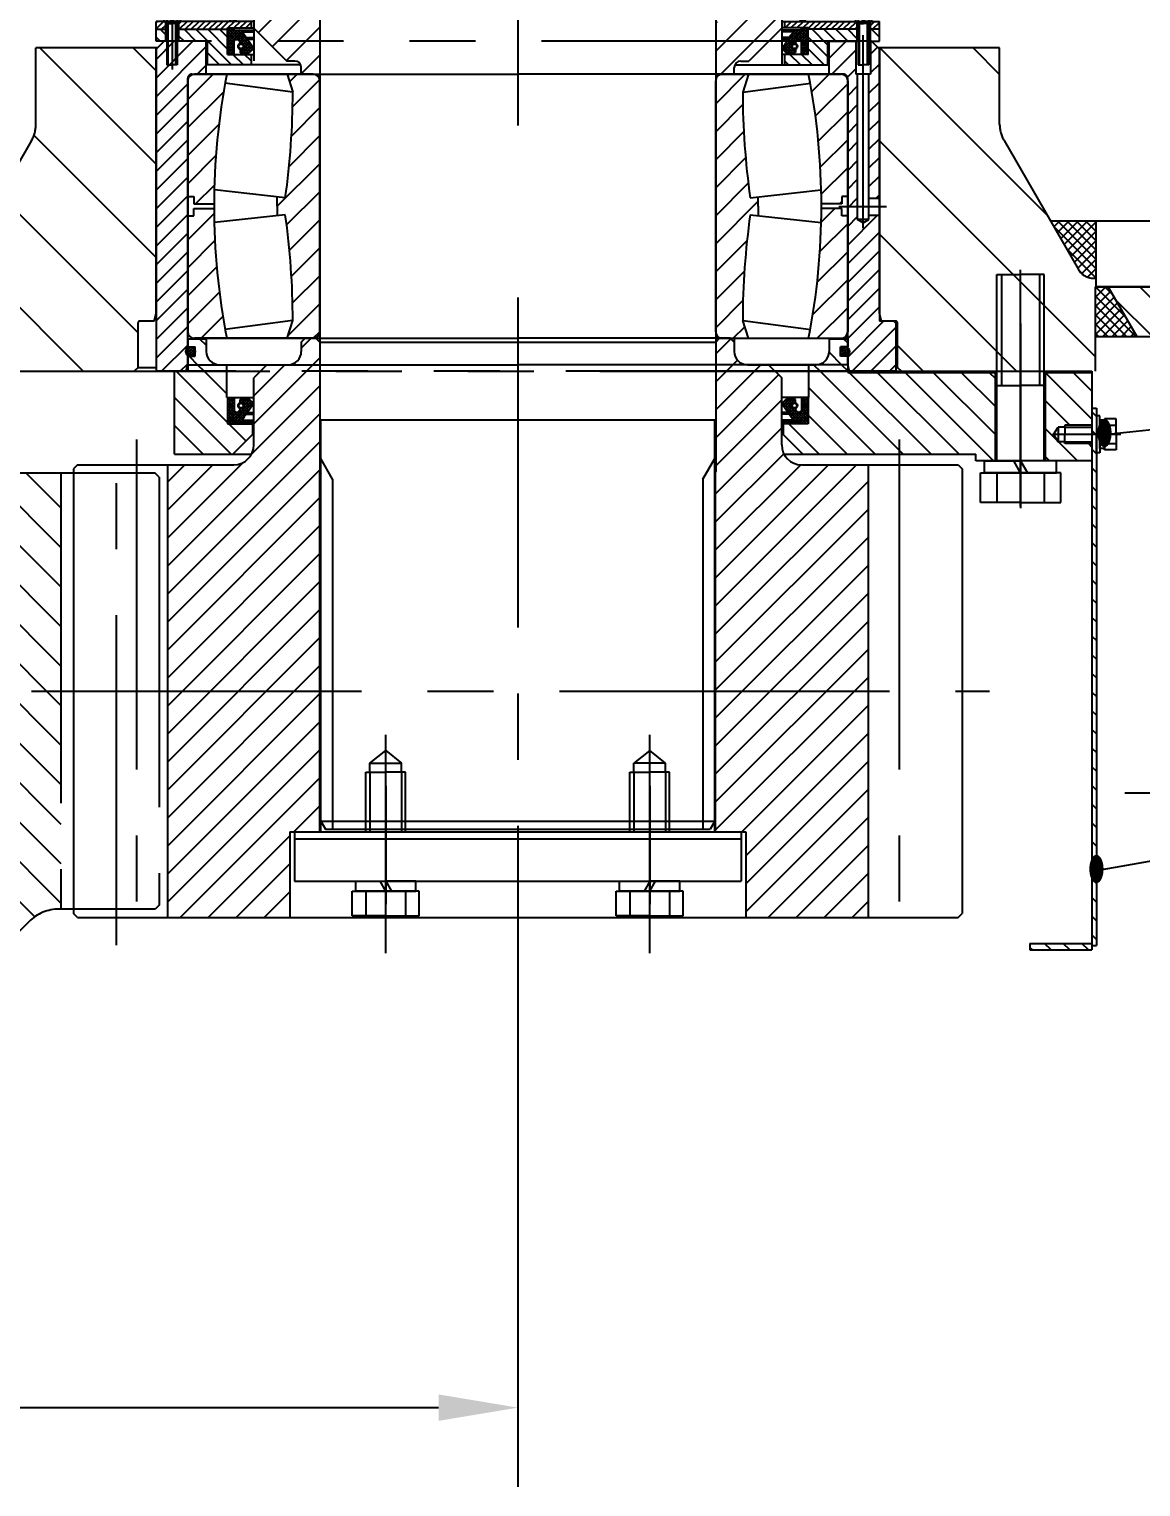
# Model space of a CAD drawing. Header units: millimetres. Extents: x 0 to 8400, y -232 to 5940.
# Drawn here: x 4165 to 5008, y 1020 to 2124 of the extents above; entities that cross this region are included whole.
import ezdxf
from ezdxf.enums import TextEntityAlignment as Align

# ---------------------------------------------------------------- set-up
doc = ezdxf.new("R2010")
doc.units = ezdxf.units.MM
doc.header["$LTSCALE"] = 200
for name, pattern in [('F', [0.75, 0.5, -0.25]), ('G', [2, 1.25, -0.25, 0.25, -0.25]), ('K', [2.5, 1.25, -0.25, 0.25, -0.25, 0.25, -0.25])]:
    doc.linetypes.add(name, pattern=pattern)
for name, color, linetype in [('01', 7, 'Continuous'), ('02', 1, 'Continuous'), ('04', 2, 'F'), ('05', 4, 'G'), ('07', 6, 'K'), ('08', 1, 'Continuous')]:
    doc.layers.add(name, color=color, linetype=linetype)
doc.styles.get("Standard").update_dxf_attribs({"font": 'isocp', "width": 0.707, "bigfont": 'intecad.shx'})
doc.dimstyles.new('INTE', dxfattribs={"dimscale": 20, "dimtxt": 3.5, "dimasz": 3, "dimexe": 3, "dimexo": 0, "dimgap": 1, "dimtad": 1, "dimdec": 3, "dimdsep": 46, "dimtxsty": 'Standard', "dimcen": 0, "dimclrd": 1, "dimclre": 1, "dimclrt": 3, "dimadec": 4, "dimazin": 0, "dimtfac": 1, "dimtdec": 3, "dimtmove": 0, "dimatfit": 0, "dimfxl": 0, "dimarcsym": 0})
pattern_1 = [(135, (9123.516, 866.616), (-4.490128, -4.490128), [])]
pattern_2 = [(45, (-875.2644, -2295.2277), (-1.06066017, 1.06066017), []), (135, (-875.2644, -2295.2277), (-1.06066017, -1.06066017), [])]

# ---------------------------------------------------------------- blocks, each defined once
blk = doc.blocks.new('*D104')
at = {"layer": '08', "color": 1, "lineweight": -2}
for p, q in [((4535.6, 1411.3), (4535.6, 1020.3)), ((1647.6, 1246.9), (1647.6, 1020.3)), ((1707.6, 1080.3), (4475.6, 1080.3))]:
    blk.add_line(p, q, dxfattribs=at)
at = {"layer": '08', "color": 1}
for points in [[(1707.6, 1090.3), (1707.6, 1070.3), (1647.6, 1080.3)], [(4475.6, 1090.3), (4475.6, 1070.3), (4535.6, 1080.3)]]:
    blk.add_solid(points, dxfattribs=at)
at = {"layer": 'Defpoints', "color": 0}
for p in [(4535.6, 1411.3), (1647.6, 1246.9), (4535.6, 1080.3)]:
    blk.add_point(p, dxfattribs=at)
at = {"layer": '08', "color": 3, "insert": (3091.6, 1135.3), "char_height": 70, "attachment_point": 5}
blk.add_mtext('2888', dxfattribs=at)
blk = doc.blocks.new('*U99')
at = {"layer": '01'}
for p, q in [((-6.1, 2.1), (-6.1, 0)), ((0, 2.1), (-6.1, 2.1)), ((-6.1, 0), (0, 0)), ((0, 0), (-1.2, 2.1)), ((0, 2.1), (1.2, 0)), ((0, 2.1), (6.1, 2.1)), ((6.1, 0), (0, 0)), ((6.1, 2.1), (6.1, 0))]:
    blk.add_line(p, q, dxfattribs=at)
at = {"layer": '05'}
blk.add_line((0, 4.2), (0, -2.1), dxfattribs=at)
blk = doc.blocks.new('trtt')
at = {"layer": '02', "linetype": 'Continuous'}
h = blk.add_hatch(dxfattribs=at)
h.set_pattern_fill('ANGLE', color=1, scale=0.5, angle=90, style=0)
h.set_pattern_definition([(90, (9123.5158, 866.6157), (-3.4925, 2e-16), [2.54, -0.9525]), (180, (9123.5158, 866.6157), (-4e-16, -3.4925), [2.54, -0.9525])])
h.paths.add_polyline_path([(6947.6, 2184.4), (6940.5, 2177.7), (6942.3, 2176.5), (6958.9, 2184.5), (6958.9, 2196.5), (6956.9, 2196.5), (6941.4, 2196.5), (6941.4, 2189.8), (6945.7, 2189.5, -0.655585)])
h.paths.add_polyline_path([(7358.9, 2184.5), (7375.5, 2176.5), (7377.2, 2177.7), (7370.2, 2184.4, -0.655585), (7372, 2189.5), (7376.3, 2189.8), (7376.3, 2196.5), (7358.9, 2196.5)])
h = blk.add_hatch(dxfattribs=at)
h.set_pattern_fill('LINE', color=1, angle=225, style=0)
h.set_pattern_definition([(225, (9123.5158, 866.6157), (2.245064, -2.245064), [])])
h.paths.add_polyline_path([(7360.9, 2176.5), (7360.9, 2171.5), (7378.9, 2171.5), (7378.9, 2170.5), (7415.9, 2170.5), (7415.9, 2176.5)])
h.paths.add_polyline_path([(7425.9, 2176.5), (7425.9, 2170.5), (7432.9, 2170.5), (7432.9, 2176.5)])
h.paths.add_polyline_path([(6938.9, 2170.5), (6938.9, 2171.5), (6956.9, 2171.5), (6956.9, 2176.5), (6901.9, 2176.5), (6901.9, 2170.5)])
h.paths.add_polyline_path([(6891.9, 2170.5), (6891.9, 2176.5), (6890.7, 2176.5), (6884.9, 2176.5), (6884.9, 2170.5)])
h = blk.add_hatch(dxfattribs=at)
h.set_pattern_fill('LINE', color=1, scale=2, angle=135, style=0)
h.set_pattern_definition(pattern_1)
h.paths.add_polyline_path([(6923.9, 2161.5), (6923.9, 2143.5), (6956.9, 2143.5), (6956.9, 2151.5), (6938.9, 2151.5), (6938.9, 2168.4), (6938, 2170.5), (6901.9, 2170.5), (6901.9, 2161.5)])
h.paths.add_polyline_path([(6884.9, 2170.5), (6884.9, 2161.5), (6891.9, 2161.5), (6891.9, 2170.5)])
h.paths.add_polyline_path([(6947.7, 2156.4), (6947.7, 2165.9), (6935.4, 2165.9), (6935.4, 2156.4)], flags=25)
h = blk.add_hatch(dxfattribs=at)
h.set_pattern_fill('_USER', color=1, scale=1.5, angle=45, style=0, double=1, pattern_type=0)
h.set_pattern_definition([(315, (1748.0133, 6292.1309), (-1.06066017, -1.06066017), []), (225, (1748.0133, 6292.1309), (-1.06066017, 1.06066017), [])])
h.paths.add_polyline_path([(6944, 2161.6), (6944, 2151.5), (6938.9, 2151.5), (6938.9, 2171.5), (6944, 2171.5), (6944, 2169.9), (6948.1, 2169.9, -0.267083), (6949.8, 2168.9), (6950.3, 2168.2), (6951.7, 2166.2), (6954.6, 2162.1), (6958.9, 2156), (6955.6, 2153), (6948.5, 2153), (6948.5, 2155.5, 0.508163), (6951.4, 2157.6, 0.500041), (6948.5, 2159.8, 0.748452)])
h = blk.add_hatch(dxfattribs=at)
h.set_pattern_fill('_USER', color=1, scale=1.5, angle=45, style=0, double=1, pattern_type=0)
h.set_pattern_definition([(225, (12569.7382, 6292.1309), (1.06066017, -1.06066017), []), (315, (12569.7382, 6292.1309), (1.06066017, 1.06066017), [])])
h.paths.add_polyline_path([(7373.8, 2161.6), (7373.8, 2151.5), (7378.9, 2151.5), (7378.9, 2171.5), (7373.8, 2171.5), (7373.8, 2169.9), (7369.6, 2169.9, 0.267083), (7367.9, 2168.9), (7367.5, 2168.2), (7366.1, 2166.2), (7363.2, 2162.1), (7358.9, 2156), (7362.1, 2153), (7369.3, 2153), (7369.3, 2155.5, -0.508163), (7366.4, 2157.6, -0.500041), (7369.2, 2159.8, -0.748452)])
h = blk.add_hatch(dxfattribs=at)
h.set_pattern_fill('LINE', color=1, scale=2, angle=135, style=0)
h.set_pattern_definition(pattern_1)
h.paths.add_polyline_path([(7378.9, 2170.5), (7378.9, 2151.5), (7360.9, 2151.5), (7360.9, 2143.5), (7393.9, 2143.5), (7393.9, 2161.5), (7415.9, 2161.5), (7415.9, 2170.5)])
h.paths.add_polyline_path([(7432.9, 2170.5), (7425.9, 2170.5), (7425.9, 2161.5), (7432.9, 2161.5)])
h.paths.add_polyline_path([(7438.6, 2157), (7438.6, 2166.5), (7426.3, 2166.5), (7426.3, 2157)], flags=9)
at = {"layer": '01', "color": 7, "linetype": 'Continuous'}
for p, q in [((6941.4, 2196.5), (6958.9, 2196.5)), ((6958.9, 2196.5), (6958.9, 2146.5)), ((7358.9, 2196.5), (7358.9, 2143.5)), ((7376.3, 2196.5), (7358.9, 2196.5)), ((6956.9, 2176.5), (6956.9, 2171.5)), ((7360.9, 2176.5), (7360.9, 2171.5)), ((6956.9, 2151.5), (6956.9, 2143.5)), ((7360.9, 2151.5), (7360.9, 2143.5))]:
    blk.add_line(p, q, dxfattribs=at)
at = {"layer": '01'}
for p, q in [((6941.4, 2196.5), (6941.4, 2189.8)), ((6941.4, 2189.8), (6945.7, 2189.5)), ((6958.9, 2196.5), (6956.9, 2196.5)), ((7358.9, 2196.5), (7360.9, 2196.5)), ((7376.3, 2189.8), (7372, 2189.5)), ((7376.3, 2196.5), (7376.3, 2189.8)), ((6958.9, 2176.5), (6884.9, 2176.5)), ((6884.9, 2161.5), (6884.9, 2176.5)), ((6889.7, 2183.9), (6889.7, 2178.6)), ((6896.9, 2183.9), (6889.7, 2183.9)), ((6889.7, 2178.6), (6896.9, 2178.6)), ((6891.9, 2176.5), (6891.9, 2161.5)), ((6892.9, 2178.6), (6892.9, 2183.9)), ((6892.9, 2178.6), (6892.9, 2143.6)), ((6896.9, 2183.9), (6904.1, 2183.9)), ((6904.1, 2178.6), (6896.9, 2178.6)), ((6900.9, 2178.6), (6900.9, 2183.9)), ((6900.9, 2178.6), (6900.9, 2143.6)), ((6901.9, 2176.5), (6901.9, 2161.5)), ((6904.1, 2183.9), (6904.1, 2178.6)), ((6940.5, 2177.7), (6947.6, 2184.4)), ((6942.3, 2176.5), (6940.5, 2177.7)), ((6942.3, 2176.5), (6958.9, 2184.5)), ((7375.5, 2176.5), (7358.9, 2184.5)), ((7358.9, 2176.5), (7432.9, 2176.5)), ((7358.9, 2176.5), (7432.9, 2176.5)), ((7377.2, 2177.7), (7370.2, 2184.4)), ((7375.5, 2176.5), (7377.2, 2177.7)), ((7420.9, 2183.9), (7413.7, 2183.9)), ((7413.7, 2183.9), (7413.7, 2178.6)), ((7420.9, 2183.9), (7413.7, 2183.9)), ((7413.7, 2183.9), (7413.7, 2178.6)), ((7413.7, 2178.6), (7420.9, 2178.6)), ((7413.7, 2178.6), (7420.9, 2178.6)), ((7415.9, 2176.5), (7415.9, 2161.5)), ((7416.9, 2178.6), (7416.9, 2183.9)), ((7416.9, 2178.6), (7416.9, 2183.9)), ((7416.9, 2178.6), (7416.9, 2143.6)), ((7420.9, 2183.9), (7428.1, 2183.9)), ((7428.1, 2178.6), (7420.9, 2178.6)), ((7424.9, 2178.6), (7424.9, 2183.9)), ((7424.9, 2178.6), (7424.9, 2183.9)), ((7424.9, 2178.6), (7424.9, 2143.6)), ((7425.9, 2176.5), (7425.9, 2161.5)), ((7428.1, 2183.9), (7428.1, 2178.6)), ((7432.9, 2161.5), (7432.9, 2176.5)), ((6884.9, 2170.5), (6892.9, 2170.5)), ((6892.9, 2174.8), (6896.9, 2174.8)), ((6900.9, 2174.8), (6896.9, 2174.8)), ((6900.9, 2170.5), (6938.9, 2170.5)), ((6938.9, 2151.5), (6938.9, 2171.5)), ((6938.9, 2171.5), (6958.9, 2171.5)), ((6944, 2169.9), (6944, 2171.5)), ((6944, 2169.9), (6958.9, 2169.9)), ((6950.3, 2168.2), (6949.8, 2168.9)), ((6950.1, 2168.6), (6958.9, 2168.6)), ((6951.7, 2166.2), (6950.3, 2168.2)), ((6954.6, 2162.1), (6951.7, 2166.2)), ((6953.1, 2164.2), (6958.9, 2164.2)), ((7378.9, 2171.5), (7358.9, 2171.5)), ((7373.8, 2169.9), (7358.9, 2169.9)), ((7367.7, 2168.6), (7358.9, 2168.6)), ((7364.6, 2164.2), (7358.9, 2164.2)), ((7363.2, 2162.1), (7366.1, 2166.2)), ((7366.1, 2166.2), (7367.5, 2168.2)), ((7367.5, 2168.2), (7367.9, 2168.9)), ((7373.8, 2169.9), (7373.8, 2171.5)), ((7378.9, 2151.5), (7378.9, 2171.5)), ((7416.9, 2170.5), (7378.9, 2170.5)), ((7416.9, 2174.8), (7420.9, 2174.8)), ((7424.9, 2174.8), (7420.9, 2174.8)), ((7432.9, 2170.5), (7424.9, 2170.5)), ((6892.9, 2161.5), (6884.9, 2161.5)), ((6923.9, 2161.5), (6900.9, 2161.5)), ((6923.9, 2143.5), (6923.9, 2161.5)), ((6944, 2151.5), (6944, 2161.6)), ((6948.5, 2155.5), (6948.5, 2153)), ((6954, 2162.9), (6958.9, 2162.9)), ((6958.9, 2156), (6954.6, 2162.1)), ((6958.9, 2156), (6955.6, 2153)), ((7363.7, 2162.9), (7358.9, 2162.9)), ((7358.9, 2156), (7363.2, 2162.1)), ((7358.9, 2156), (7362.1, 2153)), ((7369.3, 2155.5), (7369.3, 2153)), ((7373.8, 2151.5), (7373.8, 2161.6)), ((7393.9, 2143.5), (7393.9, 2161.5)), ((7393.9, 2161.5), (7416.9, 2161.5)), ((7424.9, 2161.5), (7432.9, 2161.5)), ((6892.9, 2143.6), (6896.9, 2143.6)), ((6900.9, 2143.6), (6896.9, 2143.6)), ((6994.5, 2143.5), (6923.9, 2143.5)), ((6938.9, 2151.5), (6958.9, 2151.5)), ((6948.5, 2153), (6955.6, 2153)), ((7323.3, 2143.5), (7393.9, 2143.5)), ((7378.9, 2151.5), (7358.9, 2151.5)), ((7369.3, 2153), (7362.1, 2153)), ((7416.9, 2143.6), (7420.9, 2143.6)), ((7424.9, 2143.6), (7420.9, 2143.6))]:
    blk.add_line(p, q, dxfattribs=at)
for centre in [(6949.2, 2157.6), (7368.6, 2157.6)]:
    blk.add_circle(centre, 2.22, dxfattribs=at)
for centre, radius, start, end in [((6945.5, 2186.5), 3, 313.3574, 86.3505), ((7372.2, 2186.5), 3, 93.6495, 226.6426), ((6948.1, 2167.9), 2, 30.1853, 90), ((7369.6, 2167.9), 2, 90, 149.8147), ((6946, 2160), 2.57, 354.7223, 141.9747), ((7371.8, 2160), 2.57, 38.0253, 185.2777)]:
    blk.add_arc(centre, radius, start, end, dxfattribs=at)
at = {"layer": '02'}
for p, q in [((6893.9, 2143.6), (6893.9, 2174.8)), ((6899.9, 2143.6), (6899.9, 2174.8)), ((7417.9, 2143.6), (7417.9, 2174.8)), ((7423.9, 2143.6), (7423.9, 2174.8))]:
    blk.add_line(p, q, dxfattribs=at)
at = {"layer": '02', "color": 1, "linetype": 'Continuous'}
for centre in [(6949.2, 2157.6), (7368.6, 2157.6)]:
    blk.add_circle(centre, 1.72, dxfattribs=at)
at = {"layer": '05'}
blk.add_line((6896.9, 2186.9), (6896.9, 2140), dxfattribs=at)
at = {"layer": '07', "color": 6, "linetype": 'K'}
for p, q in [((6885.9, 2156.5), (6793.8, 2156.5)), ((6884.9, 2155.5), (6890.9, 2161.5)), ((6884.9, 1955.5), (6884.9, 2156.5)), ((6884.9, 2155.5), (6884.9, 1911.5)), ((7405.9, 2136.5), (7158.9, 2136.5))]:
    blk.add_line(p, q, dxfattribs=at)
at = {"layer": '07'}
blk.add_line((6900.9, 2161.5), (6892.9, 2161.5), dxfattribs=at)
at = {"layer": '01'}
blk.add_blockref('*U99', (6896.9, 2176.5), dxfattribs=at)
at = {"layer": '01', "xscale": -1}
blk.add_blockref('*U99', (7420.9, 2176.5), dxfattribs=at)
blk.add_blockref('*U99', (7420.9, 2176.5), dxfattribs=at)
blk = doc.blocks.new('*U93')
at = {"layer": '01'}
for p, q in [((-22.8, 7.5), (-22.8, 0)), ((0, 7.5), (-22.8, 7.5)), ((-22.8, 0), (0, 0)), ((0, 0), (-4.3, 7.5)), ((0, 7.5), (4.3, 0)), ((0, 7.5), (22.8, 7.5)), ((22.8, 0), (0, 0)), ((22.8, 7.5), (22.8, 0))]:
    blk.add_line(p, q, dxfattribs=at)
at = {"layer": '05'}
blk.add_line((0, 9.6), (0, -2.1), dxfattribs=at)

msp = doc.modelspace()

# ---------------------------------------------------------------- hatches: boundary and pattern name
at = {"layer": '02', "linetype": 'Continuous'}
h = msp.add_hatch(dxfattribs=at)
h.set_pattern_fill('_USER', color=1, scale=15, angle=45, style=0, pattern_type=0)
h.set_pattern_definition([(45, (-2762.606, -1670.625), (-10.606602, 10.606602), [])])
h.paths.add_polyline_path([(4376.5981, 2203.3732), (4369.1099, 2260.2517), (4335.5981, 2260.2517), (4335.5981, 2125.2518), (4345.5981, 2115.2518), (4385.5981, 2115.2518), (4385.5981, 2130.2518), (4382.5981, 2130.2518, -0.414213562), (4376.5981, 2136.2518)])
h.paths.add_polyline_path([(4385.5981, 2115.2518), (4345.5981, 2115.2518), (4360.5981, 2100.2518), (4366.5981, 2100.2518, -0.414213562), (4371.5981, 2095.2518), (4371.5981, 2090.2518), (4385.5981, 2090.2518)])
h.paths.add_polyline_path([(4725.5981, 2115.2518), (4685.5981, 2115.2518), (4685.5981, 2090.2518), (4699.5981, 2090.2518), (4699.5981, 2095.2518, -0.414213562), (4704.5981, 2100.2518), (4710.5981, 2100.2518)])
h.paths.add_polyline_path([(4685.5981, 2115.2518), (4725.5981, 2115.2518), (4735.5981, 2125.2518), (4735.5981, 2260.2517), (4702.0863, 2260.2517), (4694.5981, 2203.3732), (4694.5981, 2136.2518, -0.414213562), (4688.5981, 2130.2518), (4685.5981, 2130.2518)])
h = msp.add_hatch(dxfattribs=at)
h.set_pattern_fill('_USER', color=1, scale=15, angle=405, style=0, pattern_type=0)
h.set_pattern_definition([(45, (8948.937, -4254.093), (-10.606602, 10.606602), [])])
h.paths.add_polyline_path([(4315.2078, 2090.2518), (4285.5981, 2090.2518), (4285.5981, 1997.579), (4290.0753, 1997.579), (4290.0753, 1992.0283), (4292.3809, 1992.0283), (4305.4834, 1992.0283, -0.04772597)])
h.paths.add_polyline_path([(4285.5981, 1890.2518), (4315.2078, 1890.2518, -0.04772597), (4305.4834, 1988.4753), (4292.3809, 1988.4753), (4290.0753, 1988.4753), (4290.0753, 1982.9246), (4285.5981, 1982.9246)])
h.paths.add_polyline_path([(4385.5981, 1990.2518), (4353.3273, 1990.2518), (4353.3273, 1983.1597), (4359.4792, 1983.8445, -0.0339886), (4365.155, 1903.8388), (4360.8529, 1890.2518), (4385.5981, 1890.2518)])
h.paths.add_polyline_path([(4359.4792, 1996.659), (4353.3273, 1997.3439), (4353.3273, 1990.2518), (4385.5981, 1990.2518), (4385.5981, 2090.2518), (4360.8529, 2090.2518), (4365.155, 2076.6648, -0.0339886)])
h.paths.add_polyline_path([(4685.5981, 1990.2518), (4717.8689, 1990.2518), (4717.8689, 1997.3439), (4711.7169, 1996.659, -0.0339886), (4706.0411, 2076.6648), (4710.3433, 2090.2518), (4685.5981, 2090.2518)])
h.paths.add_polyline_path([(4685.5981, 1890.2518), (4710.3433, 1890.2518), (4706.0411, 1903.8388, -0.0339886), (4711.7169, 1983.8445), (4717.8689, 1983.1597), (4717.8689, 1990.2518), (4685.5981, 1990.2518)])
h.paths.add_polyline_path([(4755.9884, 1890.2518), (4785.5981, 1890.2518), (4785.5981, 1982.9246), (4781.1209, 1982.9246), (4781.1209, 1988.4753), (4765.7127, 1988.4753, -0.04772597)])
h.paths.add_polyline_path([(4765.7127, 1992.0283), (4781.1209, 1992.0283), (4781.1209, 1997.579), (4785.5981, 1997.579), (4785.5981, 2090.2518), (4755.9884, 2090.2518, -0.04772597)])
h = msp.add_hatch(dxfattribs=at)
h.set_pattern_fill('_USER', color=1, scale=15, angle=45, style=0, pattern_type=0)
h.set_pattern_definition([(45, (214.814, -2295.228), (-10.6066, 10.6066), [])])
h.paths.add_polyline_path([(4385.6871, 1788.6721, -0.0611236), (4385.5981, 1789.3975), (4385.5981, 1887.2518), (4382.5981, 1890.2518), (4374.5981, 1890.2518), (4371.5981, 1887.2518), (4371.5981, 1880.2518, -0.414213562), (4361.5981, 1870.2518), (4345.5981, 1870.2518), (4335.5981, 1860.2518), (4335.5981, 1809.4518, -0.414213562), (4320.5981, 1794.4518), (4270.1734, 1794.4518), (4270.1734, 1451.5518), (4362.8731, 1451.5518), (4362.8731, 1516.5518), (4385.6871, 1516.5518)])
h.paths.add_polyline_path([(4685.5091, 1516.5518), (4708.3231, 1516.5518), (4708.3231, 1451.5518), (4801.0228, 1451.5518), (4801.0228, 1794.4518), (4750.5981, 1794.4518, -0.414213562), (4735.5981, 1809.4518), (4735.5981, 1860.2518), (4725.5981, 1870.2518), (4709.5981, 1870.2518, -0.414213562), (4699.5981, 1880.2518), (4699.5981, 1887.2518), (4696.5981, 1890.2518), (4688.5981, 1890.2518), (4685.5981, 1887.2518), (4685.5981, 1789.3975, -0.0611236), (4685.5091, 1788.6721)])
h = msp.add_hatch(dxfattribs=at)
h.set_pattern_fill('_USER', color=1, scale=1.5, angle=45, style=0, double=1, pattern_type=0)
h.set_pattern_definition(pattern_2)
h.paths.add_polyline_path([(4785.5981, 1883.1241, 0.605919182), (4780.0981, 1880.2518, 0.605919182), (4785.5981, 1877.3795)])
h.paths.add_polyline_path([(4785.5981, 1877.3795, 0.245392684), (4787.0981, 1880.2518, 0.245392684), (4785.5981, 1883.1241)])
edge = h.paths.add_edge_path()
edge.add_arc((4287.5981, 1880.2518), 3.5, 0, 360)
h = msp.add_hatch(dxfattribs=at)
h.set_pattern_fill('_USER', color=1, scale=1.5, angle=45, style=0, double=1, pattern_type=0)
h.set_pattern_definition(pattern_2)
h.paths.add_polyline_path([(4320.6776, 1835.3186), (4320.6776, 1845.4518), (4315.5981, 1845.4518), (4315.5981, 1825.4518), (4320.6776, 1825.4518), (4320.6776, 1826.9646), (4324.8294, 1826.9646, 0.267082917), (4326.5582, 1827.959), (4327.0039, 1828.7252), (4328.3768, 1830.6683), (4331.2819, 1834.7796), (4335.5981, 1840.8879), (4332.3603, 1843.9389), (4325.2134, 1843.9389), (4325.2134, 1841.3841, -0.5081633), (4328.1088, 1839.271, -0.500040627), (4325.2684, 1837.141, -0.748452071)])
h = msp.add_hatch(dxfattribs=at)
h.set_pattern_fill('_USER', color=1, scale=1.5, angle=45, style=0, double=1, pattern_type=0)
h.set_pattern_definition([(135, (9946.4605, -2295.2277), (1.06066017, 1.06066017), []), (45, (9946.4605, -2295.2277), (1.06066017, -1.06066017), [])])
h.paths.add_polyline_path([(4745.9278, 1837.141, -0.500040627), (4743.0874, 1839.271, -0.5081633), (4745.9827, 1841.3841), (4745.9827, 1843.9389), (4738.8358, 1843.9389), (4735.5981, 1840.8879), (4739.9142, 1834.7796), (4742.8193, 1830.6683), (4744.1923, 1828.7252), (4744.638, 1827.959, 0.267082917), (4746.3668, 1826.9646), (4750.5186, 1826.9646), (4750.5186, 1825.4518), (4755.5981, 1825.4518), (4755.5981, 1845.4518), (4750.5186, 1845.4518), (4750.5186, 1835.3186, -0.748452071)])
h = msp.add_hatch(dxfattribs=at)
h.set_pattern_fill('_USER', color=1, scale=10, angle=315, style=0, pattern_type=0)
h.set_pattern_definition([(315, (-189.407, 262.794), (7.071068, 7.071068), [])])
h.paths.add_polyline_path([(4974.0981, 1817.4518), (4970.5981, 1817.4518), (4970.5981, 1797.4518), (4970.5981, 1430.4518), (4974.0981, 1430.4518)])
h.paths.add_polyline_path([(4970.5981, 1431.9518), (4923.5981, 1431.9518), (4923.5981, 1426.9518), (4970.5981, 1426.9518)])
h.paths.add_polyline_path([(4974.0981, 1831.4518), (4974.0981, 1837.4518), (4970.5981, 1837.4518), (4970.5981, 1817.4518), (4974.0981, 1817.4518)])
at = {"layer": '07', "linetype": 'K'}
h = msp.add_hatch(dxfattribs=at)
h.set_pattern_fill('_USER', color=6, scale=50, angle=315, style=0, pattern_type=0)
h.set_pattern_definition([(315, (-5629.55, -3855.247), (35.35534, 35.35534), [])])
h.paths.add_polyline_path([(4261.5981, 2110.2518), (4170.4731, 2110.2518), (4170.4731, 2052.4505, -0.131652498), (4167.1237, 2039.9505), (4110.7173, 1942.2518, -0.267949192), (4099.459, 1935.7518), (4097.5981, 1935.7518), (4097.5981, 1929.2518), (4097.8481, 1929.2518), (4097.8481, 1865.2518), (4244.9031, 1865.2518), (4247.9031, 1868.2518), (4247.9031, 1903.2518), (4259.9904, 1903.2518), (4261.5981, 1909.2518)])
h.paths.add_polyline_path([(4809.5981, 1909.2518), (4811.2058, 1903.2518), (4823.2931, 1903.2518), (4823.2931, 1868.2518), (4826.2931, 1865.2518), (4973.3481, 1865.2518), (4973.3481, 1929.2518), (4973.5981, 1929.2518), (4973.5981, 1935.7518), (4971.7372, 1935.7518, -0.267949192), (4960.4788, 1942.2518), (4904.0724, 2039.9505, -0.131652498), (4900.7231, 2052.4505), (4900.7231, 2110.2518), (4809.5981, 2110.2518)])
h = msp.add_hatch(dxfattribs=at)
h.set_pattern_fill('_USER', color=6, scale=10, angle=135, style=0, pattern_type=0)
h.set_pattern_definition([(45, (4184.699, 780.122), (7.07107, -7.07107), [])])
h.paths.add_polyline_path([(4785.5981, 1989.7518), (4793.0981, 1989.7518), (4793.0981, 1980.2518), (4797.3481, 1977.621), (4801.5981, 1980.2518), (4801.5981, 1983.2518), (4809.5981, 1983.2518), (4809.5981, 1903.2518), (4820.5981, 1903.2518), (4822.0981, 1901.7518), (4822.0981, 1865.2518), (4786.9378, 1865.2518), (4785.5981, 1870.2518)])
h.paths.add_polyline_path([(4801.5981, 2090.2518), (4802.8481, 2090.2518), (4802.8481, 2115.2518), (4803.5981, 2115.2518), (4809.5981, 2109.2518), (4809.5981, 1996.2518), (4801.5981, 1996.2518)])
h.paths.add_polyline_path([(4785.5981, 2087.2518, 0.414213562), (4782.5981, 2090.2518), (4771.5981, 2090.2518), (4771.5981, 2115.2518), (4791.8481, 2115.2518), (4791.8481, 2090.2518), (4793.0981, 2090.2518), (4793.0981, 1989.7518), (4785.5981, 1989.7518)])
h.paths.add_polyline_path([(4285.5981, 2087.2518), (4285.5981, 1870.2518), (4284.2583, 1865.2518), (4261.5981, 1865.2518), (4261.5981, 2109.2518), (4267.5981, 2115.2518), (4299.5981, 2115.2518), (4299.5981, 2090.2518), (4288.5981, 2090.2518, 0.414213562)])
h = msp.add_hatch(dxfattribs=at)
h.set_pattern_fill('_USER', color=6, scale=5, angle=45, style=0, double=1, pattern_type=0)
h.set_pattern_definition([(135, (8908.791, -549.57), (3.535534, 3.535534), []), (45, (8908.791, -549.57), (3.535534, -3.535534), [])])
h.paths.add_polyline_path([(4097.5981, 1979.2518), (4132.0793, 1979.2518), (4110.7173, 1942.2518, -0.267949192), (4099.459, 1935.7518), (4097.5981, 1935.7518)])
h.paths.add_polyline_path([(4973.5981, 1935.7518), (4971.7372, 1935.7518, -0.267949192), (4960.4788, 1942.2518), (4939.1169, 1979.2518), (4973.5981, 1979.2518)])
h = msp.add_hatch(dxfattribs=at)
h.set_pattern_fill('_USER', color=6, scale=20, angle=45, style=0, pattern_type=0)
h.set_pattern_definition([(135, (8924.745, -3855.247), (14.142136, 14.142136), [])])
h.paths.add_polyline_path([(5208.5981, 1929.2518), (5208.5981, 1910.2518), (5151.5981, 1891.2518), (5129.1981, 1891.2518), (5129.1981, 1929.2518)])
h.paths.add_polyline_path([(5027.5981, 1929.2518), (5027.5981, 1891.2518), (5005.0374, 1891.2518), (4983.0981, 1929.2518)])
h.paths.add_polyline_path([(4041.5981, 1929.2518), (4088.0981, 1929.2518), (4066.1588, 1891.2518), (4051.7802, 1891.2518)])
h = msp.add_hatch(dxfattribs=at)
h.set_pattern_fill('_USER', color=6, scale=5, angle=315, style=0, double=1, pattern_type=0)
h.set_pattern_definition([(225, (8908.791, -549.57), (-3.535534, 3.535534), []), (135, (8908.791, -549.57), (3.535534, 3.535534), [])])
h.paths.add_polyline_path([(5005.0374, 1891.2518), (4973.3481, 1891.2518), (4973.3481, 1929.2518), (4983.0981, 1929.2518)])
h.paths.add_polyline_path([(4088.0981, 1929.2518), (4097.8481, 1929.2518), (4097.8481, 1891.2518), (4066.1588, 1891.2518)])
h = msp.add_hatch(dxfattribs=at)
h.set_pattern_fill('LINE', color=6, scale=6.666667, angle=45, style=0)
h.set_pattern_definition([(135, (9495.085, 646.844), (14.96709, 14.96709), [])])
h.paths.add_polyline_path([(4079.5981, 1782.1018), (4085.5981, 1788.1018), (4189.4271, 1788.1018), (4189.4271, 1457.9018), (4188.0029, 1457.9018, 0.198912367), (4165.3755, 1448.5292), (4145.9707, 1429.1244), (4136.5981, 1419.7518), (4136.5981, 1406.497), (4136.5981, 1400.7518), (4060.5981, 1400.7518), (4060.5981, 1527.7518), (4074.2981, 1527.7518, 0.414213562), (4075.0981, 1528.5518), (4075.0981, 1562.4387, 0.134998795), (4079.5981, 1578.8018)])
h.paths.add_polyline_path([(3933.5981, 1502.7518), (3938.3706, 1535.6672, -0.372641868), (3951.2361, 1546.8018), (3970.0981, 1546.8018), (3970.0981, 1528.5518, 0.414213562), (3970.8981, 1527.7518), (3984.5981, 1527.7518), (3984.5981, 1400.7518), (3947.5981, 1400.7518), (3947.5981, 1406.9683), (3947.5981, 1409.5005), (3945.1522, 1410.1559), (3933.5981, 1413.2518)])
h.paths.add_polyline_path([(4189.0183, 1494.0436), (4176.456, 1524.5599), (4152.1791, 1514.566), (4164.7415, 1484.0498)], flags=24)
h.paths.add_polyline_path([(4143.5642, 1553.1647), (4115.1756, 1569.9916), (4101.7892, 1547.4074), (4130.1777, 1530.5805)], flags=24)
h.paths.add_polyline_path([(3988.6933, 1467.8656), (3958.1021, 1447.9881), (3972.4046, 1425.9767), (4002.9958, 1445.8542)], flags=9)

# ---------------------------------------------------------------- linework, layer by layer
at = {"layer": '01'}
for p, q in [((4385.5981, 2135.8118), (4385.5981, 1810.5518)), ((4685.5981, 2135.8118), (4685.5981, 1810.5518)), ((4385.5981, 2123.556), (4385.5981, 2090.2518)), ((4380.5981, 2090.2518), (4290.5981, 2090.2518)), ((4360.8529, 2090.2518), (4365.155, 2076.6648)), ((4371.5981, 2090.2518), (4385.5981, 2090.2518)), ((4690.5981, 2090.2518), (4780.5981, 2090.2518)), ((4710.3433, 2090.2518), (4706.0411, 2076.6648)), ((4285.5981, 1895.2518), (4285.5981, 2085.2518)), ((4285.5981, 2085.2518), (4285.5981, 1895.2518)), ((4365.155, 2076.6648), (4313.6366, 2083.594)), ((4385.5981, 1895.2518), (4385.5981, 2085.2518)), ((4685.5981, 1895.2518), (4685.5981, 2085.2518)), ((4706.0411, 2076.6648), (4757.5596, 2083.594)), ((4785.5981, 1895.2518), (4785.5981, 2085.2518)), ((4785.5981, 2085.2518), (4785.5981, 1895.2518)), ((4359.4792, 1996.659), (4305.7107, 2002.6447)), ((4711.7169, 1996.659), (4765.4855, 2002.6447)), ((4285.5981, 1997.579), (4290.0753, 1997.579)), ((4290.0753, 1997.579), (4290.0753, 1992.0283)), ((4290.0753, 1992.0283), (4292.3809, 1992.0283)), ((4290.0753, 1982.9246), (4290.0753, 1988.4753)), ((4290.0753, 1988.4753), (4292.3809, 1988.4753)), ((4292.3809, 1992.0283), (4305.4853, 1992.0283)), ((4292.3809, 1988.4753), (4305.4853, 1988.4753)), ((4353.3273, 1990.2518), (4353.3273, 1997.3439)), ((4353.3273, 1990.2518), (4353.3273, 1983.1597)), ((4717.8689, 1990.2518), (4717.8689, 1997.3439)), ((4717.8689, 1990.2518), (4717.8689, 1983.1597)), ((4778.8153, 1992.0283), (4765.7108, 1992.0283)), ((4778.8153, 1988.4753), (4765.7108, 1988.4753)), ((4781.1209, 1992.0283), (4778.8153, 1992.0283)), ((4781.1209, 1988.4753), (4778.8153, 1988.4753)), ((4785.5981, 1997.579), (4781.1209, 1997.579)), ((4781.1209, 1997.579), (4781.1209, 1992.0283)), ((4781.1209, 1982.9246), (4781.1209, 1988.4753)), ((4285.5981, 1982.9246), (4290.0753, 1982.9246)), ((4359.4792, 1983.8445), (4305.7107, 1977.8588)), ((4711.7169, 1983.8445), (4765.4855, 1977.8588)), ((4785.5981, 1982.9246), (4781.1209, 1982.9246)), ((4898.5981, 1797.4518), (4898.5981, 1938.4518)), ((4898.5981, 1938.4518), (4916.5981, 1938.4518)), ((4934.5981, 1938.4518), (4916.5981, 1938.4518)), ((4934.5981, 1797.4518), (4934.5981, 1938.4518)), ((4365.155, 1903.8388), (4313.6366, 1896.9096)), ((4360.8529, 1890.2518), (4365.155, 1903.8388)), ((4706.0411, 1903.8388), (4757.5596, 1896.9096)), ((4710.3433, 1890.2518), (4706.0411, 1903.8388)), ((4285.5981, 1889.9518), (4285.5981, 1883.7518)), ((4285.5981, 1889.9518), (4299.5981, 1889.9518)), ((4380.5981, 1890.2518), (4290.5981, 1890.2518)), ((4299.5981, 1889.9518), (4299.5981, 1880.2518)), ((4371.5981, 1887.2518), (4374.5981, 1890.2518)), ((4371.5981, 1890.2518), (4385.5981, 1890.2518)), ((4374.5981, 1890.2518), (4535.5981, 1890.2518)), ((4382.5981, 1890.2518), (4385.5981, 1887.2518)), ((4696.5981, 1890.2518), (4535.5981, 1890.2518)), ((4688.5981, 1890.2518), (4685.5981, 1887.2518)), ((4690.5981, 1890.2518), (4780.5981, 1890.2518)), ((4699.5981, 1887.2518), (4696.5981, 1890.2518)), ((4771.5981, 1889.9518), (4785.5981, 1889.9518)), ((4771.5981, 1889.9518), (4771.5981, 1880.2518)), ((4785.5981, 1889.9518), (4785.5981, 1883.7518)), ((4285.5981, 1883.7518), (4291.0981, 1883.7518)), ((4291.0981, 1876.7518), (4291.0981, 1883.7518)), ((4385.5981, 1887.2518), (4685.5981, 1887.2518)), ((4385.5981, 1887.2518), (4385.5981, 1789.3975)), ((4685.5981, 1887.2518), (4685.5981, 1789.3975)), ((4780.0981, 1876.7518), (4780.0981, 1883.7518)), ((4785.5981, 1883.7518), (4780.0981, 1883.7518)), ((4285.5981, 1876.7518), (4285.5981, 1865.2518)), ((4285.5981, 1876.7518), (4291.0981, 1876.7518)), ((4309.5981, 1870.2518), (4361.5981, 1870.2518)), ((4709.5981, 1870.2518), (4761.5981, 1870.2518)), ((4785.5981, 1876.7518), (4780.0981, 1876.7518)), ((4785.5981, 1876.7518), (4785.5981, 1865.2518)), ((4275.5981, 1865.2518), (4285.5981, 1865.2518)), ((4785.5981, 1865.2518), (4898.5981, 1865.2518)), ((4785.5981, 1865.2518), (4785.5981, 1864.4518)), ((4785.5981, 1864.4518), (4898.5981, 1864.4518)), ((4897.5981, 1797.4518), (4897.5981, 1865.2518)), ((4934.5981, 1865.2518), (4970.5981, 1865.2518)), ((4934.5981, 1864.4518), (4970.5981, 1864.4518)), ((4935.5981, 1797.4518), (4935.5981, 1865.2518)), ((4315.0981, 1845.4518), (4335.5981, 1845.4518)), ((4315.5981, 1845.4518), (4315.5981, 1825.4518)), ((4320.6776, 1845.4518), (4320.6776, 1835.3186)), ((4325.2134, 1841.3841), (4325.2134, 1843.9389)), ((4325.2134, 1843.9389), (4332.3603, 1843.9389)), ((4335.5981, 1840.8879), (4332.3603, 1843.9389)), ((4756.0981, 1845.4518), (4735.5981, 1845.4518)), ((4735.5981, 1840.8879), (4738.8358, 1843.9389)), ((4745.9827, 1843.9389), (4738.8358, 1843.9389)), ((4745.9827, 1841.3841), (4745.9827, 1843.9389)), ((4750.5186, 1845.4518), (4750.5186, 1835.3186)), ((4755.5981, 1845.4518), (4755.5981, 1825.4518)), ((4898.5981, 1854.4518), (4916.5981, 1854.4518)), ((4934.5981, 1854.4518), (4916.5981, 1854.4518)), ((4331.2819, 1834.7796), (4328.3768, 1830.6683)), ((4330.7509, 1834.0281), (4335.5981, 1834.0281)), ((4335.5981, 1840.8879), (4331.2819, 1834.7796)), ((4735.5981, 1840.8879), (4739.9142, 1834.7796)), ((4740.4453, 1834.0281), (4735.5981, 1834.0281)), ((4739.9142, 1834.7796), (4742.8193, 1830.6683)), ((4970.5981, 1837.4518), (4974.0981, 1837.4518)), ((4974.0981, 1837.4518), (4974.0981, 1430.4518)), ((4315.5981, 1825.4518), (4335.5981, 1825.4518)), ((4320.6776, 1826.9646), (4320.6776, 1825.4518)), ((4320.6776, 1826.9646), (4335.5981, 1826.9646)), ((4327.0039, 1828.7252), (4326.5582, 1827.959)), ((4326.781, 1828.3421), (4335.5981, 1828.3421)), ((4328.3768, 1830.6683), (4327.0039, 1828.7252)), ((4329.8294, 1832.724), (4335.5981, 1832.7388)), ((4334.5981, 1825.4518), (4334.5981, 1817.4518)), ((4385.5981, 1828.5518), (4685.5981, 1828.5518)), ((4386.3731, 1516.5518), (4386.3731, 1828.5518)), ((4684.8231, 1516.5518), (4684.8231, 1828.5518)), ((4741.3668, 1832.724), (4735.5981, 1832.7388)), ((4744.4151, 1828.3421), (4735.5981, 1828.3421)), ((4750.5186, 1826.9646), (4735.5981, 1826.9646)), ((4755.5981, 1825.4518), (4735.5981, 1825.4518)), ((4736.5981, 1825.4518), (4736.5981, 1817.4518)), ((4742.8193, 1830.6683), (4744.1923, 1828.7252)), ((4744.1923, 1828.7252), (4744.638, 1827.959)), ((4750.5186, 1826.9646), (4750.5186, 1825.4518)), ((4941.6185, 1817.4518), (4945.1981, 1823.0518)), ((4950.1981, 1823.0518), (4945.1981, 1823.0518)), ((4945.1981, 1823.0518), (4945.1981, 1811.8518)), ((4950.1981, 1824.4518), (4950.1981, 1817.4518)), ((4970.5981, 1824.4518), (4950.1981, 1824.4518)), ((4976.5981, 1831.4518), (4974.0981, 1831.4518)), ((4974.0981, 1831.4518), (4974.0981, 1817.4518)), ((4976.5981, 1817.4518), (4976.5981, 1831.4518)), ((4980.1981, 1828.1518), (4976.5981, 1828.1518)), ((4976.5981, 1828.1518), (4976.5981, 1817.4518)), ((4988.9981, 1829.1268), (4980.1981, 1829.1268)), ((4980.1981, 1829.1268), (4980.1981, 1817.4518)), ((4980.1981, 1817.4518), (4980.1981, 1828.1518)), ((4980.1981, 1824.4518), (4988.9981, 1824.4518)), ((4988.9981, 1817.4518), (4988.9981, 1829.1268)), ((4319.5981, 1802.4518), (4334.5981, 1817.4518)), ((4334.5981, 1817.4518), (4335.5981, 1817.4518)), ((4736.5981, 1817.4518), (4735.5981, 1817.4518)), ((4751.5981, 1802.4518), (4736.5981, 1817.4518)), ((4941.6185, 1817.4518), (4945.1981, 1811.8518)), ((4950.1981, 1811.8518), (4945.1981, 1811.8518)), ((4950.1981, 1810.4518), (4950.1981, 1817.4518)), ((4974.0981, 1803.4518), (4974.0981, 1817.4518)), ((4976.5981, 1817.4518), (4980.1981, 1819.5303)), ((4980.1981, 1817.4518), (4976.5981, 1815.3733)), ((4976.5981, 1806.7518), (4976.5981, 1817.4518)), ((4976.5981, 1817.4518), (4976.5981, 1803.4518)), ((4980.1981, 1817.4518), (4980.1981, 1806.7518)), ((4980.1981, 1805.7768), (4980.1981, 1817.4518)), ((4988.9981, 1817.4518), (4988.9981, 1805.7768)), ((4275.5981, 1802.4518), (4333.8646, 1802.4518)), ((4970.5981, 1810.4518), (4950.1981, 1810.4518)), ((4976.5981, 1803.4518), (4974.0981, 1803.4518)), ((4980.1981, 1806.7518), (4976.5981, 1806.7518)), ((4980.1981, 1810.4518), (4988.9981, 1810.4518)), ((4988.9981, 1805.7768), (4980.1981, 1805.7768)), ((4201.9181, 1794.4518), (4198.9181, 1791.4518)), ((4198.9181, 1791.4518), (4198.9181, 1454.5518)), ((4201.9181, 1794.4518), (4320.5981, 1794.4518)), ((4385.6871, 1516.5518), (4385.6871, 1788.6721)), ((4685.5091, 1516.5518), (4685.5091, 1788.6721)), ((4750.5981, 1794.4518), (4869.2781, 1794.4518)), ((4869.2781, 1794.4518), (4872.2781, 1791.4518)), ((4872.2781, 1791.4518), (4872.2781, 1454.5518)), ((4970.5981, 1797.4518), (4882.5981, 1797.4518)), ((4889.3481, 1788.4518), (4889.3481, 1797.4518)), ((4889.3481, 1797.4518), (4916.5981, 1797.4518)), ((4916.5981, 1788.4518), (4911.4019, 1797.4518)), ((4943.8481, 1797.4518), (4916.5981, 1797.4518)), ((4916.5981, 1797.4518), (4921.7942, 1788.4518)), ((4943.8481, 1788.4518), (4943.8481, 1797.4518)), ((4886.2031, 1765.9518), (4886.2031, 1788.4518)), ((4886.2031, 1788.4518), (4916.5981, 1788.4518)), ((4916.5981, 1788.4518), (4889.3481, 1788.4518)), ((4898.5981, 1788.4518), (4898.5981, 1765.9518)), ((4946.9931, 1788.4518), (4916.5981, 1788.4518)), ((4916.5981, 1788.4518), (4943.8481, 1788.4518)), ((4934.5981, 1788.4518), (4934.5981, 1765.9518)), ((4946.9931, 1765.9518), (4946.9931, 1788.4518)), ((4916.5981, 1765.9518), (4886.2031, 1765.9518)), ((4916.5981, 1765.9518), (4946.9931, 1765.9518)), ((4386.3731, 1524.5518), (4684.8231, 1524.5518)), ((4386.3731, 1524.5518), (4389.8372, 1518.5518)), ((4684.8231, 1524.5518), (4681.359, 1518.5518)), ((4362.8731, 1516.5518), (4708.3231, 1516.5518)), ((4362.8731, 1516.5518), (4362.8731, 1451.5518)), ((4366.3731, 1516.5518), (4366.3731, 1479.0518)), ((4389.8372, 1518.5518), (4681.359, 1518.5518)), ((4704.8231, 1516.5518), (4704.8231, 1479.0518)), ((4708.3231, 1516.5518), (4708.3231, 1451.5518)), ((4366.3731, 1511.0518), (4704.8231, 1511.0518)), ((4366.3731, 1479.0518), (4704.8231, 1479.0518)), ((4410.1731, 1471.5518), (4435.5981, 1471.5518)), ((4410.1731, 1452.8518), (4410.1731, 1471.5518)), ((4420.5981, 1471.5518), (4420.5981, 1452.8518)), ((4461.0231, 1471.5518), (4435.5981, 1471.5518)), ((4450.5981, 1471.5518), (4450.5981, 1452.8518)), ((4461.0231, 1452.8518), (4461.0231, 1471.5518)), ((4610.1731, 1471.5518), (4635.5981, 1471.5518)), ((4610.1731, 1452.8518), (4610.1731, 1471.5518)), ((4620.5981, 1471.5518), (4620.5981, 1452.8518)), ((4661.0231, 1471.5518), (4635.5981, 1471.5518)), ((4650.5981, 1471.5518), (4650.5981, 1452.8518)), ((4661.0231, 1452.8518), (4661.0231, 1471.5518)), ((4201.9181, 1451.5518), (4198.9181, 1454.5518)), ((4201.9181, 1451.5518), (4198.9181, 1454.5518)), ((4201.9181, 1451.5518), (4869.2781, 1451.5518)), ((4435.5981, 1452.8518), (4410.1731, 1452.8518)), ((4435.5981, 1452.8518), (4461.0231, 1452.8518)), ((4635.5981, 1452.8518), (4610.1731, 1452.8518)), ((4635.5981, 1452.8518), (4661.0231, 1452.8518)), ((4869.2781, 1451.5518), (4872.2781, 1454.5518)), ((4923.5981, 1431.9518), (4923.5981, 1426.9518)), ((4923.5981, 1431.9518), (4970.5981, 1431.9518)), ((4923.5981, 1426.9518), (4970.5981, 1426.9518)), ((4970.5981, 1430.4518), (4974.0981, 1430.4518))]:
    msp.add_line(p, q, dxfattribs=at)
at = {"layer": '01', "color": 7, "linetype": 'Continuous'}
for p, q in [((4335.5981, 2125.2518), (4360.5981, 2100.2518)), ((4735.5981, 2125.2518), (4710.5981, 2100.2518)), ((4366.5981, 2100.2518), (4360.5981, 2100.2518)), ((4704.5981, 2100.2518), (4710.5981, 2100.2518)), ((4290.5981, 2090.2518), (4385.5981, 2090.2518)), ((4371.5981, 2090.2518), (4371.5981, 2095.2518)), ((4685.5981, 2090.2518), (4780.5981, 2090.2518)), ((4699.5981, 2090.2518), (4699.5981, 2095.2518)), ((4290.5981, 1890.2518), (4385.5981, 1890.2518)), ((4685.5981, 1890.2518), (4780.5981, 1890.2518)), ((4699.5981, 1890.2518), (4699.5981, 1880.2518)), ((4371.5981, 1887.2518), (4371.5981, 1880.2518)), ((4699.5981, 1887.2518), (4699.5981, 1880.2518)), ((4315.0981, 1845.4518), (4315.0981, 1870.2518)), ((4345.5981, 1870.2518), (4335.5981, 1860.2518)), ((4725.5981, 1870.2518), (4735.5981, 1860.2518)), ((4756.0981, 1845.4518), (4756.0981, 1870.2518)), ((4275.5981, 1802.4518), (4275.5981, 1865.2518)), ((4335.5981, 1809.4518), (4335.5981, 1860.2518)), ((4735.5981, 1809.4518), (4735.5981, 1860.2518)), ((4970.5981, 1865.2518), (4970.5981, 1797.4518)), ((4970.5981, 1865.2518), (4970.5981, 1426.9518)), ((4737.3316, 1802.4518), (4882.5981, 1802.4518)), ((4882.5981, 1797.4518), (4882.5981, 1802.4518)), ((4270.1734, 1794.4518), (4270.1734, 1451.5518)), ((4801.0228, 1794.4518), (4801.0228, 1451.5518))]:
    msp.add_line(p, q, dxfattribs=at)
at = {"layer": '01'}
for centre, radius in [((4287.5981, 1880.2518), 3.5), ((4783.5981, 1880.2518), 3.5), ((4325.8899, 1839.271), 2.2188), ((4745.3062, 1839.271), 2.2188)]:
    msp.add_circle(centre, radius, dxfattribs=at)
at = {"layer": '01', "color": 7, "linetype": 'Continuous'}
for centre, radius, start, end in [((4366.5981, 2095.2518), 5, 0, 90), ((4704.5981, 2095.2518), 5, 90, 180), ((4309.5981, 1880.2518), 10, 180, 270), ((4361.5981, 1880.2518), 10, 270, 0), ((4709.5981, 1880.2518), 10, 180, 270), ((4709.5981, 1880.2518), 10, 180, 270), ((4761.5981, 1880.2518), 10, 270, 0)]:
    msp.add_arc(centre, radius, start, end, dxfattribs=at)
at = {"layer": '01'}
for centre, radius, start, end in [((4290.5981, 2085.2518), 5, 90, 180), ((4823.6919, 1990.3176), 518.2113, 168.8811672, 180.0072751), ((4380.5981, 2085.2518), 5, 0, 90), ((4690.5981, 2085.2518), 5, 90, 180), ((4247.5043, 1990.3176), 518.2113, 359.9927249, 11.1188328), ((4780.5981, 2085.2518), 5, 0, 90), ((3774.5219, 2078.3615), 590.6356, 352.0487927, 359.8354085), ((5296.6743, 2078.3615), 590.6356, 180.1645915, 187.9512073), ((4823.6919, 1990.186), 518.2113, 179.9927249, 191.1188328), ((4247.5043, 1990.186), 518.2113, 348.8811672, 0.0072751), ((3774.5219, 1902.1421), 590.6356, 0.1645915, 7.9512073), ((5296.6743, 1902.1421), 590.6356, 172.0487927, 179.8354085), ((4290.5981, 1895.2518), 5, 180, 270), ((4380.5981, 1895.2518), 5, 270, 0), ((4690.5981, 1895.2518), 5, 180, 270), ((4780.5981, 1895.2518), 5, 270, 0), ((4322.7053, 1836.9042), 2.574, 218.02532, 5.277696), ((4748.4909, 1836.9042), 2.574, 174.722304, 321.97468), ((4324.8294, 1828.9646), 2, 270, 329.8147235), ((4746.3668, 1828.9646), 2, 210.1852765, 270), ((4320.5981, 1809.4518), 15, 270, 0), ((4750.5981, 1809.4518), 15, 180, 270), ((4388.5981, 1789.3975), 3, 180, 222.1264158), ((4682.5981, 1789.3975), 3, 317.8735842, 0)]:
    msp.add_arc(centre, radius, start, end, dxfattribs=at)
at = {"layer": '02'}
for p, q in [((4902.1981, 1938.4518), (4902.1981, 1854.4518)), ((4930.9981, 1938.4518), (4930.9981, 1854.4518)), ((4980.1981, 1817.4518), (5651.1849, 1887.319)), ((4950.1981, 1823.0518), (4970.5981, 1823.0518)), ((4950.1981, 1811.8518), (4970.5981, 1811.8518)), ((4395.2631, 1783.5518), (4386.3731, 1799.2912)), ((4675.9331, 1783.5518), (4684.8231, 1799.2912)), ((4395.2631, 1783.5518), (4395.2631, 1518.5518)), ((4675.9331, 1783.5518), (4675.9331, 1518.5518)), ((4974.0981, 1487.221), (5651.1849, 1605.4448))]:
    msp.add_line(p, q, dxfattribs=at)
at = {"layer": '02', "color": 1, "linetype": 'Continuous'}
for p, q in [((4294.5789, 1889.9518), (4299.5981, 1884.9326)), ((4782.4825, 1889.9518), (4785.5981, 1886.8362)), ((4771.5795, 1879.6417), (4780.9693, 1870.2518)), ((4286.5656, 1876.7518), (4293.0656, 1870.2518)), ((4293.0656, 1870.2518), (4298.0656, 1865.2518)), ((4759.7561, 1870.2518), (4764.7561, 1865.2518)), ((4780.9693, 1870.2518), (4785.5981, 1865.623)), ((4276.8524, 1865.2518), (4315.5981, 1826.5062)), ((4298.0656, 1865.2518), (4315.0981, 1848.2194)), ((4764.7561, 1865.2518), (4827.5561, 1802.4518)), ((4786.7693, 1864.4518), (4848.7693, 1802.4518)), ((4807.9825, 1864.4518), (4869.9825, 1802.4518)), ((4829.1957, 1864.4518), (4896.1957, 1797.4518)), ((4850.4089, 1864.4518), (4897.5981, 1817.2626)), ((4871.6221, 1864.4518), (4897.5981, 1838.4758)), ((4892.8353, 1864.4518), (4897.5981, 1859.6891)), ((4935.5981, 1864.1155), (4970.5981, 1829.1155)), ((4956.475, 1864.4518), (4970.5981, 1850.3287)), ((4275.5981, 1845.2929), (4318.4392, 1802.4518)), ((4756.0981, 1852.6966), (4806.3429, 1802.4518)), ((4935.5981, 1842.9023), (4954.0485, 1824.4518)), ((4275.5981, 1824.0797), (4297.226, 1802.4518)), ((4316.6524, 1825.4518), (4329.6253, 1812.479)), ((4740.9165, 1825.4518), (4763.9165, 1802.4518)), ((4755.5981, 1831.9834), (4785.1297, 1802.4518)), ((4935.5981, 1821.6891), (4959.8353, 1797.4518)), ((4275.5981, 1802.8665), (4276.0128, 1802.4518)), ((4935.5981, 1800.4758), (4938.6221, 1797.4518)), ((4968.0485, 1810.4518), (4970.5981, 1807.9023))]:
    msp.add_line(p, q, dxfattribs=at)
for centre in [(4325.8899, 1839.271), (4745.3062, 1839.271)]:
    msp.add_circle(centre, 1.7188, dxfattribs=at)
at = {"layer": '04'}
for p, q in [((4423.5981, 1568.5518), (4435.5981, 1577.9122)), ((4423.5981, 1568.5518), (4447.5981, 1568.5518)), ((4423.5981, 1561.5518), (4423.5981, 1568.5518)), ((4435.5981, 1577.9122), (4447.5981, 1568.5518)), ((4447.5981, 1561.5518), (4447.5981, 1568.5518)), ((4635.5981, 1577.9122), (4623.5981, 1568.5518)), ((4647.5981, 1568.5518), (4623.5981, 1568.5518)), ((4623.5981, 1561.5518), (4623.5981, 1568.5518)), ((4647.5981, 1568.5518), (4635.5981, 1577.9122)), ((4647.5981, 1561.5518), (4647.5981, 1568.5518))]:
    msp.add_line(p, q, dxfattribs=at)
at = {"layer": '04', "color": 2, "linetype": 'F'}
for p, q in [((4420.5981, 1561.5518), (4435.5981, 1561.5518)), ((4420.5981, 1516.5518), (4420.5981, 1561.5518)), ((4423.5981, 1561.5518), (4423.5981, 1516.5518)), ((4450.5981, 1561.5518), (4435.5981, 1561.5518)), ((4447.5981, 1561.5518), (4447.5981, 1516.5518)), ((4450.5981, 1516.5518), (4450.5981, 1561.5518)), ((4620.5981, 1561.5518), (4635.5981, 1561.5518)), ((4620.5981, 1516.5518), (4620.5981, 1561.5518)), ((4623.5981, 1561.5518), (4623.5981, 1516.5518)), ((4650.5981, 1561.5518), (4635.5981, 1561.5518)), ((4647.5981, 1561.5518), (4647.5981, 1516.5518)), ((4650.5981, 1516.5518), (4650.5981, 1561.5518))]:
    msp.add_line(p, q, dxfattribs=at)
at = {"layer": '05', "color": 4, "linetype": 'G'}
for p, q in [((4535.5981, 2301.3238), (4535.5981, 2017.4088)), ((4535.5981, 1921.0893), (4535.5981, 1411.332)), ((4246.614, 1813.5944), (4246.614, 1427.5061)), ((4824.5821, 1813.5944), (4824.5821, 1427.5061)), ((4167.2515, 1623.0018), (4893.0719, 1623.0018)), ((4435.5981, 1551.3463), (4435.5981, 1461.6093)), ((4635.5981, 1551.3463), (4635.5981, 1461.6093)), ((5214.3981, 1545.7063), (4995.6969, 1545.7063))]:
    msp.add_line(p, q, dxfattribs=at)
at = {"layer": '05'}
for p, q in [((4916.5981, 1762.8868), (4916.5981, 1942.0007)), ((4916.5981, 1901.3929), (4916.5981, 1761.6038)), ((4992.5601, 1817.4518), (4940.8713, 1817.4518)), ((4916.5981, 1786.3551), (4916.5981, 1799.5475)), ((4435.5981, 1424.6329), (4435.5981, 1589.8374)), ((4635.5981, 1424.6329), (4635.5981, 1589.8374))]:
    msp.add_line(p, q, dxfattribs=at)
at = {"layer": '07', "color": 6, "linetype": 'K'}
for p, q in [((4797.3481, 1973.7724), (4797.3481, 2119.9073)), ((4170.4731, 2052.4505), (4170.4731, 2110.2518)), ((4262.5981, 2110.2518), (4170.4731, 2110.2518)), ((4261.5981, 2109.2518), (4267.5981, 2115.2518)), ((4261.5981, 1909.2518), (4261.5981, 2110.2518)), ((4261.5981, 2109.2518), (4261.5981, 1865.2518)), ((4803.5981, 2115.2518), (4267.5981, 2115.2518)), ((4299.5981, 2090.2518), (4299.5981, 2115.2518)), ((4771.5981, 2090.2518), (4771.5981, 2115.2518)), ((4791.8481, 2115.2518), (4791.8481, 2090.2518)), ((4802.8481, 2115.2518), (4802.8481, 2090.2518)), ((4803.5981, 2115.2518), (4809.5981, 2109.2518)), ((4900.7231, 2110.2518), (4808.5981, 2110.2518)), ((4809.5981, 1909.2518), (4809.5981, 2110.2518)), ((4809.5981, 2109.2518), (4809.5981, 1903.2518)), ((4900.7231, 2052.4505), (4900.7231, 2110.2518)), ((4285.5981, 1870.2518), (4285.5981, 2087.2518)), ((4288.5981, 2090.2518), (4535.5981, 2090.2518)), ((4782.5981, 2090.2518), (4535.5981, 2090.2518)), ((4785.5981, 1870.2518), (4785.5981, 2087.2518)), ((4802.8481, 2090.2518), (4791.8481, 2090.2518)), ((4793.0981, 1980.2518), (4793.0981, 2090.2518)), ((4801.5981, 1980.2518), (4801.5981, 2090.2518)), ((4167.1237, 2039.9505), (4110.7173, 1942.2518)), ((4904.0724, 2039.9505), (4960.4788, 1942.2518)), ((4815.1098, 1989.7518), (4778.7952, 1989.7518)), ((4809.5981, 1996.2518), (4801.5981, 1996.2518)), ((4801.5981, 1980.2518), (4793.0981, 1980.2518)), ((4797.3481, 1977.621), (4793.0981, 1980.2518)), ((4797.3481, 1977.621), (4801.5981, 1980.2518)), ((4809.5981, 1983.2518), (4801.5981, 1983.2518)), ((4939.1169, 1979.2518), (5381.5981, 1979.2518)), ((4973.5981, 1979.2518), (4973.5981, 1929.2518)), ((4973.5981, 1979.2518), (4973.5981, 1929.2518)), ((4973.5981, 1979.2518), (4973.5981, 1929.2518)), ((4971.7372, 1935.7518), (4973.5981, 1935.7518)), ((4973.3481, 1929.2518), (5027.5981, 1929.2518)), ((5208.5981, 1929.2518), (4973.3481, 1929.2518)), ((4973.3481, 1865.2518), (4973.3481, 1929.2518)), ((5005.0374, 1891.2518), (4983.0981, 1929.2518)), ((4247.9031, 1868.2518), (4247.9031, 1902.0518)), ((4259.9904, 1903.2518), (4249.1031, 1903.2518)), ((4259.9904, 1903.2518), (4261.5981, 1909.2518)), ((4811.2058, 1903.2518), (4809.5981, 1909.2518)), ((4822.0931, 1903.2518), (4809.5981, 1903.2518)), ((4820.5981, 1903.2518), (4822.0981, 1901.7518)), ((4822.0981, 1901.7518), (4822.0981, 1865.2518)), ((4823.2931, 1868.2518), (4823.2931, 1902.0518)), ((5151.5981, 1891.2518), (4973.3481, 1891.2518)), ((4247.9031, 1868.2518), (4244.9031, 1865.2518)), ((4247.9031, 1868.2518), (4261.5981, 1868.2518)), ((4284.2583, 1865.2518), (4285.5981, 1870.2518)), ((4285.5981, 1870.2518), (4535.5981, 1870.2518)), ((4785.5981, 1870.2518), (4535.5981, 1870.2518)), ((4786.9378, 1865.2518), (4785.5981, 1870.2518)), ((4822.0981, 1868.2518), (4823.2931, 1868.2518)), ((4823.2931, 1868.2518), (4826.2931, 1865.2518)), ((4097.8481, 1865.2518), (4973.3481, 1865.2518)), ((4822.0981, 1865.2518), (4261.5981, 1865.2518)), ((4231.4561, 1430.5754), (4231.4561, 1811.1914)), ((4260.7981, 1788.1018), (4085.5981, 1788.1018)), ((4189.4271, 1788.1018), (4189.4271, 1457.9018)), ((4263.7981, 1785.1018), (4260.7981, 1788.1018)), ((4263.7981, 1785.1018), (4263.7981, 1460.9018)), ((4260.7981, 1457.9018), (4188.0029, 1457.9018)), ((4263.7981, 1460.9018), (4260.7981, 1457.9018)), ((4165.3755, 1448.5292), (4145.9707, 1429.1244))]:
    msp.add_line(p, q, dxfattribs=at)
for centre, radius, start, end in [((4288.5981, 2087.2518), 3, 90, 180), ((4288.5981, 2087.2518), 3, 90, 180), ((4782.5981, 2087.2518), 3, 0, 90), ((4782.5981, 2087.2518), 3, 0, 90), ((4145.4731, 2052.4505), 25, 330, 0), ((4925.7231, 2052.4505), 25, 180, 210), ((4971.7372, 1948.7518), 13, 210, 270), ((4249.1031, 1902.0518), 1.2, 90, 180), ((4822.0931, 1902.0518), 1.2, 0, 90), ((4188.0029, 1425.9018), 32, 90, 135)]:
    msp.add_arc(centre, radius, start, end, dxfattribs=at)

# ---------------------------------------------------------------- block references
at = {"layer": '01'}
msp.add_blockref('trtt', (-2623.2777, -46.1996), dxfattribs=at)
at = {"layer": '04', "rotation": 180}
msp.add_blockref('*U93', (4435.5981, 1479.0518), dxfattribs=at)
at = {"layer": '04', "xscale": -1, "rotation": 180}
msp.add_blockref('*U93', (4635.5981, 1479.0518), dxfattribs=at)

# ---------------------------------------------------------------- texts
at = {"layer": '02', "width": 0.605172}
for p, p2 in [((4974.1981, 1807.4518), (4986.1981, 1807.4518)), ((4968.0981, 1477.221), (4980.0981, 1477.221))]:
    msp.add_text('\\M+5A1F1', height=20, dxfattribs=at).set_placement(p, p2, align=Align.FIT)

# ---------------------------------------------------------------- dimensions: what is measured, and where the dimension line sits
at = {"layer": '08'}
dim = msp.add_linear_dim(base=(4535.5981, 1080.3039), p1=(1647.5981, 1246.8943), p2=(4535.5981, 1411.332), text='2888', dimstyle='INTE', dxfattribs=at)
dim.commit()
dim.dimension.update_dxf_attribs({"geometry": '*D104', "text_midpoint": (3091.5981, 1135.3108)})

doc.saveas('drawing.dxf')
